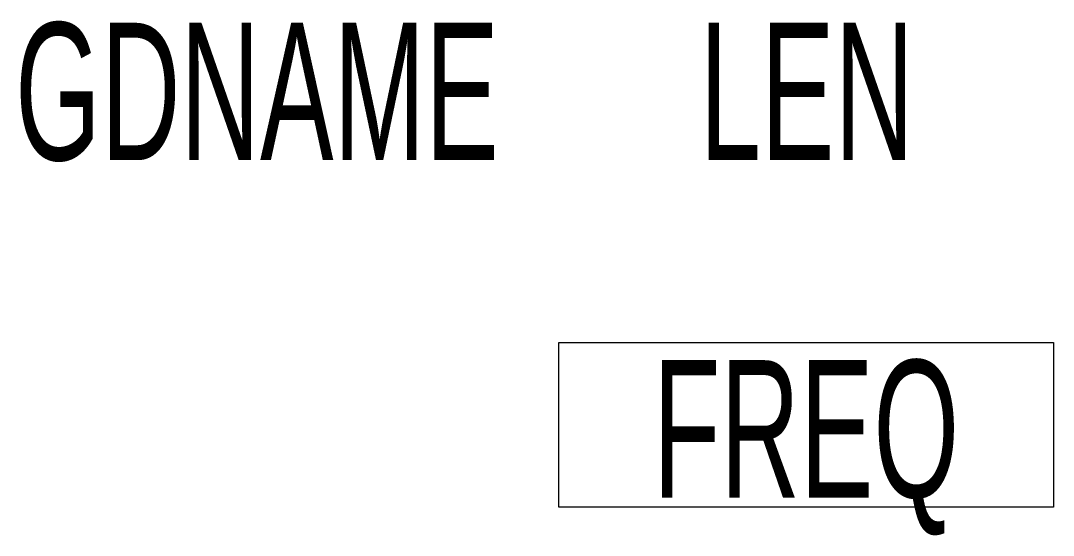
# Model space of a CAD drawing. Header units: millimetres. Extents: x -14.3 to 4.5, y -5.2 to 4.2.
import ezdxf
from ezdxf.enums import TextEntityAlignment as Align

# ---------------------------------------------------------------- set-up
doc = ezdxf.new("R2010")
doc.units = ezdxf.units.MM

msp = doc.modelspace()

# ---------------------------------------------------------------- linework, layer by layer
for points in [[(-4.507, -1.652), (4.493, -1.652)], [(-4.507, -4.652), (-4.507, -1.652)], [(4.493, -1.652), (4.493, -4.652)], [(4.493, -4.652), (-4.507, -4.652)]]:
    msp.add_lwpolyline(points)

# ---------------------------------------------------------------- texts
at = {"width": 0.6}
for tag, text, p in [('GDNAME', 'GDNAME', (-10, 2.914)), ('LEN', 'LEN', (0.007, 2.914)), ('FREQ', 'FREQ', (-0.007, -3.225))]:
    msp.add_attdef(tag, text=text, height=2.5, dxfattribs=at).set_placement(p, align=Align.MIDDLE_CENTER)

doc.saveas('drawing.dxf')
